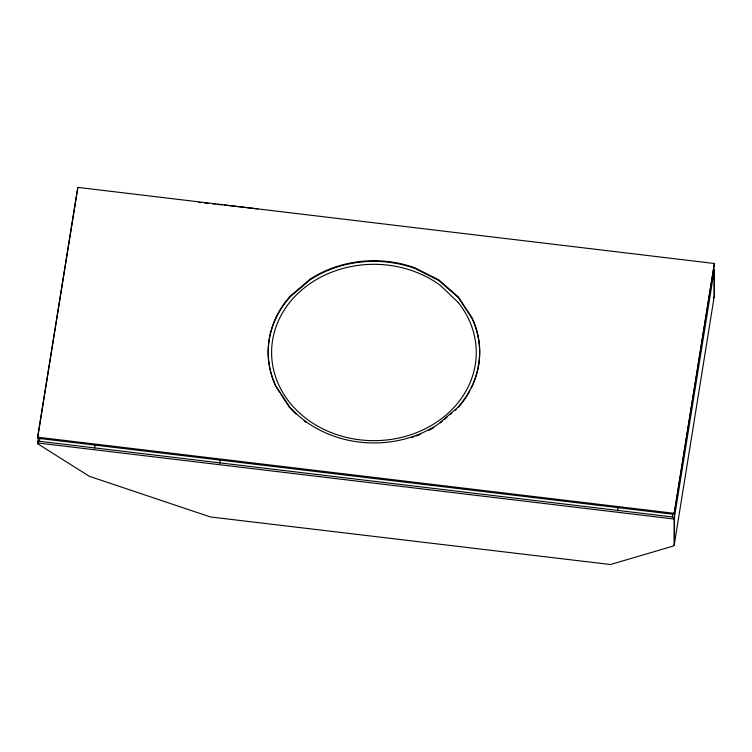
<?xml version="1.0" encoding="UTF-8"?>
<svg xmlns="http://www.w3.org/2000/svg" width="752" height="752" viewBox="0 0 752 752"><rect width="100%" height="100%" fill="white"/><g stroke="black" fill="none" stroke-linecap="round" stroke-linejoin="round"><path stroke-width="1.13" d="M37.6 437.194L77.832 187.389L714.4 263.501L674.168 514.368L37.6 438.256L37.6 437.194L674.168 513.306L674.168 514.368M37.6 438.256L77.832 187.389M674.168 545.266L674.168 519.03L714.4 269.225L714.4 295.461L674.168 545.266L673.378 546.027L610.427 564.526L210.381 516.944L89.347 476.307L37.6 443.727L38.455 438.425M39.959 437.833L39.405 441.302L37.891 441.894L37.891 441.114L674.469 517.197L674.469 543.433M94.564 448.145L95.119 444.676M219.697 463.27L220.251 459.801M617.571 510.834L618.125 507.374M672.335 516.944L672.89 513.475M674.168 513.306L714.4 263.501M713.31 298.055L714.109 297.303L714.109 271.058M440.381 422.906L442.148 421.393M444.808 419.137L447.459 416.881M450.119 414.625L451.886 413.121M455.148 410.348L456.633 409.088M674.168 519.03L37.6 442.956L37.6 443.727M276.595 387.741L279.753 392.535M280.985 394.405L289.586 407.443A105.75 91.114 0 0 0 296.015 414.098M198.857 202.476A1461.418 734.685 9.1 0 1 201.169 202.702M204.638 203.049A1461.418 734.685 9.1 0 1 208.107 203.407M212.731 203.877A1461.418 734.685 9.1 0 1 215.044 204.121M217.356 204.365A1461.418 734.685 9.1 0 1 221.981 204.854M224.293 205.099A1461.418 734.685 9.1 0 1 257.842 208.915M471.344 387.938A105.75 91.114 0 0 0 471.908 318.199L458.278 297.519L438.895 280.581L415.085 268.549A105.75 91.114 0 0 0 310.144 279.81L290.488 296.514A105.75 91.114 0 0 0 275.946 386.763M469.831 390.89A105.75 91.114 0 0 1 458.137 407.603M433.838 427.568A105.75 91.114 0 0 1 428.772 430.388M420.283 434.383A105.75 91.114 0 0 1 415.922 436.113M413.713 436.912A105.75 91.114 0 0 1 411.588 437.626M306.055 422.351A105.75 91.114 0 0 1 304.146 420.941M310.144 279.171L290.488 295.874A105.75 91.114 0 0 0 275.946 386.124L289.586 406.804A105.75 91.114 0 0 0 437.72 424.513L457.376 407.819A105.75 91.114 0 0 0 471.908 317.56L458.278 296.88L438.895 279.941L415.085 267.909A105.75 91.114 0 0 0 310.144 279.171M458.278 302.558L440.409 285.45A102.338 88.172 0 0 0 275.326 328.906A102.338 88.172 0 0 0 390.805 439.45A102.338 88.172 0 0 0 458.278 302.558"/></g></svg>
